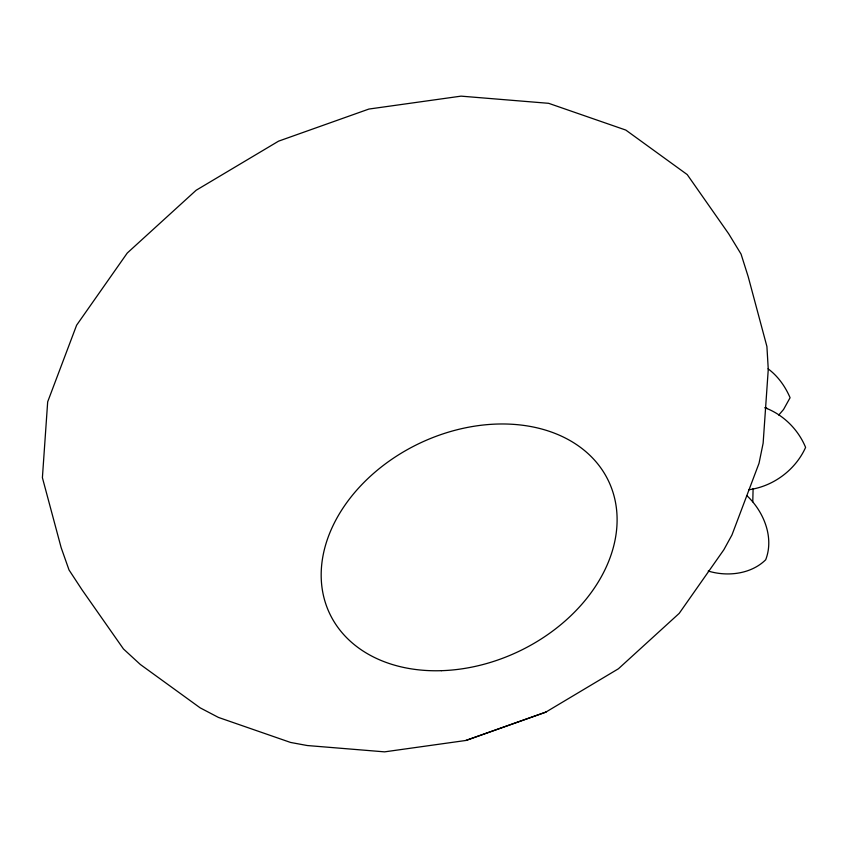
<?xml version="1.0" encoding="UTF-8"?>
<svg xmlns="http://www.w3.org/2000/svg" width="848" height="848" viewBox="0 0 848 848"><rect width="100%" height="100%" fill="white"/><g stroke="black" fill="none" stroke-linecap="round" stroke-linejoin="round"><path stroke-width="1.27" d="M753.109 488.533L752.77 501.804M778.771 415.054L783.552 409.489L790.082 397.723C785.269 386.444 777.934 376.12 768.034 368.785M545.794 712.14L618.404 668.786L679.195 613.38L723.885 549.695L731.962 534.961L759.024 463.305L763.136 443.197L768.267 369.315L766.91 346.514L748.212 276.724L741.057 254.082L728.718 233.847L687.23 174.593L625.813 130.073L548.667 103.318L461.047 96.142L368.912 109.053L278.557 141.16L196.132 190.27L127.253 253.043L76.617 325.197L47.679 401.825L42.4 477.689L61.151 547.638L69.027 569.973L82.055 589.848L123.469 648.974L140.333 664.482L200.139 707.836L218.424 717.419L290.557 742.445L307.252 745.53L384.589 751.858L465.902 740.463L545.794 712.14L465.902 740.463M748.869 489.731C773.281 486.413 795.498 469.93 805.6 447.394C798.201 429.438 783.351 414.714 765.203 407.835M708.228 571.054C727.351 576.863 750.957 574.266 765.691 559.775C774.404 537.303 763.603 511.365 746.844 495.614M764.949 407.761L767.387 408.524M441.469 670.683A154.378 115.264 -25.4 0 0 608.853 481.696A154.378 115.264 -25.4 0 0 357.103 489.731A154.378 115.264 -25.4 0 0 441.469 670.683"/></g></svg>
